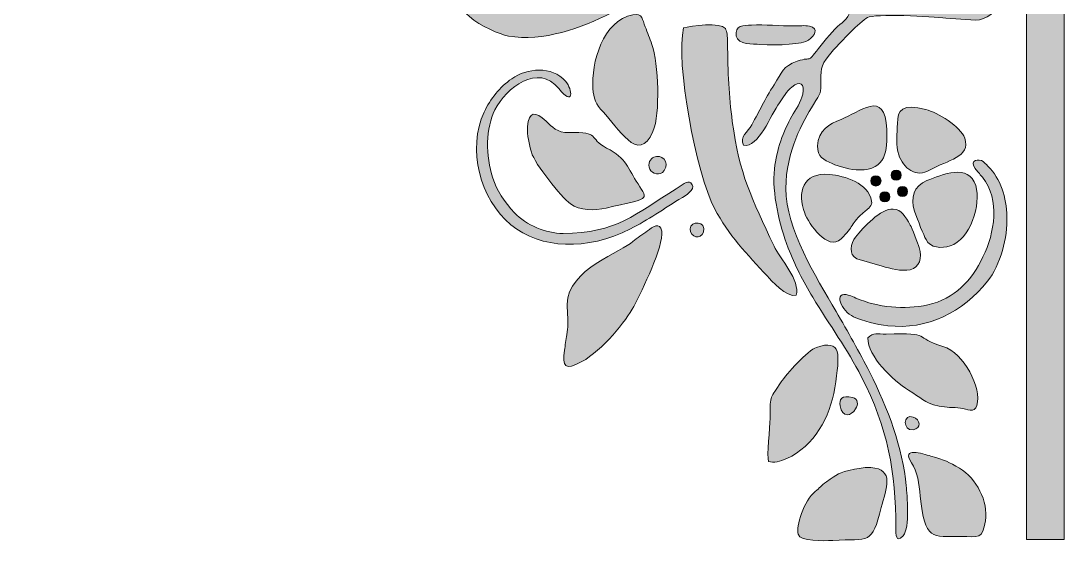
# Model space of a CAD drawing. Header units: inches. Extents: x -203 to 795, y -81 to 920.
# Drawn here: x 299 to 795.4, y -81.4 to 167.9 of the extents above; entities that cross this region are included whole.
import ezdxf

# ---------------------------------------------------------------- set-up
doc = ezdxf.new("R2010")
doc.units = ezdxf.units.IN
doc.header["$MEASUREMENT"] = 0
doc.layers.add('图层 1', color=7, linetype='Continuous')

# ---------------------------------------------------------------- blocks, each defined once
blk = doc.blocks.new('block 2')
at = {"layer": '图层 1', "true_color": 0xffffff}
h = blk.add_hatch(color=7, dxfattribs=at)
h.dxf.hatch_style = 2
edge = h.paths.add_edge_path()
edge.add_spline(control_points=[(786.4, 920.25), (786.4, 920.25), (-197.3, 920.25), (-197.3, 920.25), (-197.3, 920.25), (-197.3, 902.28), (-197.3, 902.28), (-197.3, 902.28), (-8.06, 902.28), (-8.06, 902.28), (-6.8, 901.25), (-5.44, 900.08), (-4.16, 898.94), (3.57, 892.07), (8.43, 882.86), (13.67, 874.02), (17.78, 867.1), (21.41, 860.17), (24.28, 852.67), (26.4, 847.15), (28.11, 841.32), (29.29, 834.96), (29.7, 832.77), (30.79, 827.58), (32.13, 823.69), (34.41, 817.07), (37.41, 819.41), (39.44, 823.07), (48.88, 840.07), (35.32, 874.03), (27.98, 891.66), (27.98, 891.66), (27.61, 892.57), (27.61, 892.57), (27, 894.11), (25.16, 898.85), (24.02, 902.28), (24.02, 902.28), (83.79, 902.28), (83.79, 902.28), (82.64, 898.85), (80.81, 894.11), (80.19, 892.57), (80.19, 892.57), (79.83, 891.66), (79.83, 891.66), (72.48, 874.03), (58.93, 840.07), (68.36, 823.07), (70.4, 819.41), (73.39, 817.07), (75.67, 823.69), (77.01, 827.58), (78.1, 832.77), (78.5, 834.96), (79.69, 841.31), (81.4, 847.15), (83.52, 852.67), (86.4, 860.17), (90.03, 867.1), (94.13, 874.02), (99.37, 882.86), (104.23, 892.07), (111.96, 898.94), (113.24, 900.08), (114.6, 901.25), (115.86, 902.28), (115.86, 902.28), (647.17, 902.28), (647.17, 902.28), (648.53, 902.02), (649.74, 901.5), (650.54, 900.5), (653.68, 896.55), (656.1, 889.69), (657.85, 884.98), (658.12, 884.26), (658.37, 883.53), (658.61, 882.8), (669.41, 849.24), (651.18, 835.38), (659.81, 832.57), (663.41, 831.39), (670.94, 830.42), (673.45, 833.65), (676.67, 837.79), (678.79, 841.93), (680.72, 846.29), (686.83, 860.08), (687.55, 876.25), (683.25, 891.11), (681.27, 897.98), (682.01, 901.03), (684.62, 902.28), (684.62, 902.28), (777.41, 902.28), (777.41, 902.28), (777.41, 902.28), (777.41, 805.55), (777.41, 805.55), (775.62, 805.2), (773.06, 805.49), (769.42, 806.53), (754.56, 810.83), (738.39, 810.11), (724.61, 804), (720.25, 802.06), (716.1, 799.94), (711.96, 796.73), (708.73, 794.23), (709.69, 786.69), (710.88, 783.08), (713.69, 774.46), (727.55, 792.68), (761.11, 781.88), (761.84, 781.65), (762.58, 781.4), (763.28, 781.13), (767.49, 779.57), (773.39, 777.48), (777.42, 774.82), (777.42, 774.82), (777.42, -78.76), (777.42, -78.76), (777.42, -78.76), (795.39, -78.76), (795.39, -78.76), (795.39, -78.76), (795.39, 911.27), (795.39, 911.27), (795.39, 911.27), (795.39, 920.25), (795.39, 920.25), (795.39, 920.25), (786.4, 920.25), (786.4, 920.25)], knot_values=[0, 0, 0, 0, 1, 1, 1, 2, 2, 2, 3, 3, 3, 4, 4, 4, 5, 5, 5, 6, 6, 6, 7, 7, 7, 8, 8, 8, 9, 9, 9, 10, 10, 10, 11, 11, 11, 12, 12, 12, 13, 13, 13, 14, 14, 14, 15, 15, 15, 16, 16, 16, 17, 17, 17, 18, 18, 18, 19, 19, 19, 20, 20, 20, 21, 21, 21, 22, 22, 22, 23, 23, 23, 24, 24, 24, 25, 25, 25, 26, 26, 26, 27, 27, 27, 28, 28, 28, 29, 29, 29, 30, 30, 30, 31, 31, 31, 32, 32, 32, 33, 33, 33, 34, 34, 34, 35, 35, 35, 36, 36, 36, 37, 37, 37, 38, 38, 38, 39, 39, 39, 40, 40, 40, 41, 41, 41, 42, 42, 42, 43, 43, 43, 44, 44, 44, 45, 45, 45, 45], degree=3, periodic=1)
h = blk.add_hatch(color=7, dxfattribs=at)
h.dxf.hatch_style = 2
edge = h.paths.add_edge_path()
edge.add_spline(control_points=[(702.9, 0.76), (698.01, 10.41), (692.49, 20.13), (686.89, 29.75), (677.21, 46.39), (663.02, 68.88), (663.02, 88.22), (663.02, 105.95), (671.2, 120.11), (676.12, 128.25), (679.6, 134.03), (679.8, 133.21), (679.69, 139.61), (679.55, 145.88), (679.66, 147.08), (685.74, 154.12), (689.13, 158.04), (698.13, 167.34), (701.82, 169.55), (704.82, 171.37), (732.71, 170.21), (739.15, 169.19), (739.15, 169.19), (753.31, 168.25), (753.31, 168.25), (758.06, 168.25), (763.65, 172.66), (766.13, 177.29), (767.62, 180.07), (766.5, 180.17), (763.41, 180.09), (748.95, 179.71), (736.02, 178.7), (722.02, 178.62), (718.93, 178.61), (704.32, 178.05), (702.9, 179.14), (698.18, 182.76), (688.69, 192.95), (685.07, 198.03), (678.93, 206.65), (679.46, 203.63), (679.85, 209.48), (680.19, 214.81), (680.49, 215.78), (677.46, 220.43), (669.05, 233.37), (663.29, 239.18), (663.29, 256.85), (663.29, 271.7), (668.55, 286.17), (675.17, 299.47), (677.96, 305.06), (681.19, 310.41), (684.48, 315.68), (704.43, 347.67), (714.95, 364.85), (721.3, 402.65), (722.7, 411.01), (722.36, 427.08), (721.64, 436.16), (721.21, 441.63), (715.97, 444.23), (715.12, 436.99), (714.64, 432.83), (716.1, 428.02), (716.58, 424.17), (717.52, 415.91), (717.37, 409.51), (716.6, 404.07), (713.54, 382.45), (701.48, 348.94), (687.58, 329.41), (685.02, 325.82), (682.54, 322.39), (680.1, 318.88), (671.64, 306.75), (666.12, 295.13), (661.85, 280.84), (657.44, 266.07), (656.22, 245.06), (664.15, 231.31), (682.33, 201.72), (664.62, 210.83), (656.45, 227.44), (654.99, 230.57), (648.1, 246.54), (643.06, 242.14), (641.82, 240.04), (641.98, 238.79), (643.63, 236.78), (652.52, 225.86), (652.18, 215.88), (664.58, 205.75), (672.04, 199.65), (670.23, 208.28), (677.23, 197.67), (682.83, 189.2), (685.5, 188.23), (691.37, 181.66), (692.95, 179.89), (694.03, 177.95), (694.03, 175.58), (694.03, 171.12), (691.57, 168.5), (688.67, 166.17), (685.87, 163.92), (681.64, 158.75), (678.59, 154.87), (672.42, 147), (676.27, 151.49), (668.45, 148.77), (661.08, 146.2), (661.45, 143.67), (657.47, 137.6), (652.58, 130.13), (650.78, 125.57), (646.74, 118.49), (644.93, 115.3), (640.92, 112.69), (642.89, 108.78), (649.91, 107.45), (655.88, 123.12), (659.94, 129.04), (661.49, 131.28), (663.51, 134.61), (665.86, 136.5), (669.79, 139.66), (671.98, 137.95), (671, 133.16), (670.21, 129.31), (667.64, 125.72), (665.85, 122.58), (661.91, 115.67), (658.51, 106.47), (657.56, 97.65), (656.33, 86.08), (659.92, 70.91), (664.12, 59.91), (667.16, 52), (671.18, 44.04), (675.81, 36.49), (683.95, 23.21), (692.38, 11.51), (698.9, -1.21), (711.53, -25.85), (715.34, -46.57), (715.34, -73.21), (715.34, -76.16), (715.21, -80.88), (718.8, -76.9), (722.13, -73.21), (720.63, -57.25), (720.26, -53.19), (718.59, -35.07), (711.58, -16.36), (702.9, 0.76)], knot_values=[0, 0, 0, 0, 1, 1, 1, 2, 2, 2, 3, 3, 3, 4, 4, 4, 5, 5, 5, 6, 6, 6, 7, 7, 7, 8, 8, 8, 9, 9, 9, 10, 10, 10, 11, 11, 11, 12, 12, 12, 13, 13, 13, 14, 14, 14, 15, 15, 15, 16, 16, 16, 17, 17, 17, 18, 18, 18, 19, 19, 19, 20, 20, 20, 21, 21, 21, 22, 22, 22, 23, 23, 23, 24, 24, 24, 25, 25, 25, 26, 26, 26, 27, 27, 27, 28, 28, 28, 29, 29, 29, 30, 30, 30, 31, 31, 31, 32, 32, 32, 33, 33, 33, 34, 34, 34, 35, 35, 35, 36, 36, 36, 37, 37, 37, 38, 38, 38, 39, 39, 39, 40, 40, 40, 41, 41, 41, 42, 42, 42, 43, 43, 43, 44, 44, 44, 45, 45, 45, 46, 46, 46, 47, 47, 47, 48, 48, 48, 49, 49, 49, 50, 50, 50, 51, 51, 51, 52, 52, 52, 52], degree=3, periodic=1)
h = blk.add_hatch(color=7, dxfattribs=at)
h.dxf.hatch_style = 2
edge = h.paths.add_edge_path()
edge.add_spline(control_points=[(579.72, 171.57), (585.85, 174.61), (589.41, 174.51), (577.69, 180.46), (567.98, 185.38), (561.84, 188.53), (555.33, 189.73), (551.44, 190.45), (547.42, 190.48), (542.44, 189.77), (536.24, 188.9), (529.95, 188.02), (524, 186.06), (514.33, 182.88), (504.36, 177.1), (512.43, 169.99), (517.72, 165.31), (526.7, 161.58), (531.05, 160.75), (547.3, 157.7), (566.14, 164.84), (579.72, 171.57)], knot_values=[0, 0, 0, 0, 1, 1, 1, 2, 2, 2, 3, 3, 3, 4, 4, 4, 5, 5, 5, 6, 6, 6, 7, 7, 7, 7], degree=3, periodic=1)
h = blk.add_hatch(color=7, dxfattribs=at)
h.dxf.hatch_style = 2
edge = h.paths.add_edge_path()
edge.add_spline(control_points=[(599.78, 115.32), (603.38, 123.69), (602.31, 147.71), (599.27, 156.71), (598.29, 159.61), (597.2, 162.38), (596.08, 165.13), (594.68, 168.54), (594.99, 171.63), (590.27, 170.81), (575.89, 168.28), (570.33, 147.82), (571.23, 135.71), (571.57, 131.23), (572.6, 128.06), (576.04, 124.63), (583.01, 117.72), (592.79, 99.09), (599.78, 115.32)], knot_values=[0, 0, 0, 0, 1, 1, 1, 2, 2, 2, 3, 3, 3, 4, 4, 4, 5, 5, 5, 6, 6, 6, 6], degree=3, periodic=1)
h = blk.add_hatch(color=7, dxfattribs=at)
h.dxf.hatch_style = 2
edge = h.paths.add_edge_path()
edge.add_spline(control_points=[(667.92, 37.46), (670.06, 44.19), (660.13, 55.2), (657.39, 60.79), (646.72, 83.58), (640.86, 94.92), (637.52, 120.16), (635.92, 132.23), (635.41, 143.19), (635.24, 157.76), (635.21, 160.61), (634.98, 163.04), (634.22, 164.26), (632.17, 167.54), (617.86, 165.5), (614.33, 164.63), (610.44, 148.43), (620.19, 95.36), (629.18, 78.48), (635.5, 66.6), (644.72, 56.54), (654.19, 46.56), (655.57, 44.75), (663.61, 36.13), (667.92, 37.46)], knot_values=[0, 0, 0, 0, 1, 1, 1, 2, 2, 2, 3, 3, 3, 4, 4, 4, 5, 5, 5, 6, 6, 6, 7, 7, 7, 8, 8, 8, 8], degree=3, periodic=1)
h = blk.add_hatch(color=7, dxfattribs=at)
h.dxf.hatch_style = 2
edge = h.paths.add_edge_path()
edge.add_spline(control_points=[(650.68, 156.74), (659.57, 156.2), (671.16, 156.76), (673.84, 158.84), (676.44, 160.84), (679.16, 164.36), (674.25, 165.39), (671.83, 165.91), (669.62, 165.55), (666.49, 165.55), (660.69, 165.56), (652.74, 166.23), (646.62, 165.95), (643.07, 165.79), (638.42, 165.86), (639.43, 160.67), (640.21, 156.57), (647.47, 156.93), (650.68, 156.74)], knot_values=[0, 0, 0, 0, 1, 1, 1, 2, 2, 2, 3, 3, 3, 4, 4, 4, 5, 5, 5, 6, 6, 6, 6], degree=3, periodic=1)
h = blk.add_hatch(color=7, dxfattribs=at)
h.dxf.hatch_style = 2
edge = h.paths.add_edge_path()
edge.add_spline(control_points=[(617.8, 90.92), (616.37, 92.39), (613.11, 89.48), (610.79, 88.05), (591.54, 76.18), (582.34, 66.86), (556.99, 66.86), (548.86, 66.86), (539.53, 70.83), (533.83, 76.69), (529.17, 81.48), (525.24, 88), (523.58, 93.08), (520.05, 103.95), (520.24, 117.06), (524.58, 125.61), (529.95, 136.17), (545.27, 147.95), (554.95, 135.73), (561.97, 126.91), (561.84, 135.08), (558.14, 139.32), (551.8, 146.66), (539.8, 145.5), (532.57, 140.44), (526.89, 136.47), (522.37, 130.9), (519.46, 124.61), (511.32, 107.07), (517.38, 83.15), (532.21, 71.02), (546.58, 59.31), (568.2, 58.52), (589.03, 69.02), (597.26, 73.17), (604.96, 78.64), (613.8, 83.99), (617.21, 86.05), (620.26, 88.53), (617.8, 90.92)], knot_values=[0, 0, 0, 0, 1, 1, 1, 2, 2, 2, 3, 3, 3, 4, 4, 4, 5, 5, 5, 6, 6, 6, 7, 7, 7, 8, 8, 8, 9, 9, 9, 10, 10, 10, 11, 11, 11, 12, 12, 12, 13, 13, 13, 13], degree=3, periodic=1)
h = blk.add_hatch(color=7, dxfattribs=at)
h.dxf.hatch_style = 2
edge = h.paths.add_edge_path()
edge.add_spline(control_points=[(689.35, 121.12), (683.71, 119.01), (678.32, 115.86), (678.07, 108.59), (677.89, 103.14), (680.96, 101.92), (685.04, 100.07), (688.33, 98.57), (693.92, 97.07), (698.01, 97.07), (710.65, 97.07), (711.34, 106), (711.02, 116.31), (710.41, 136.07), (697.57, 124.2), (689.35, 121.12)], knot_values=[0, 0, 0, 0, 1, 1, 1, 2, 2, 2, 3, 3, 3, 4, 4, 4, 5, 5, 5, 5], degree=3, periodic=1)
h = blk.add_hatch(color=7, dxfattribs=at)
h.dxf.hatch_style = 2
edge = h.paths.add_edge_path()
edge.add_spline(control_points=[(577.71, 107.49), (568.78, 112.03), (575.13, 115.41), (559.75, 114.8), (554.35, 114.57), (551.56, 117.67), (548.92, 120.22), (543.96, 125.02), (540.64, 125.02), (540.14, 117.68), (539.87, 113.58), (540.82, 109.32), (541.94, 105.45), (543.6, 99.73), (556, 84.35), (560.55, 80.94), (564.93, 77.65), (571.84, 77.6), (577.57, 78.93), (597.98, 83.67), (597.97, 82.37), (592.67, 90.38), (587.9, 97.6), (587.21, 102.68), (577.71, 107.49)], knot_values=[0, 0, 0, 0, 1, 1, 1, 2, 2, 2, 3, 3, 3, 4, 4, 4, 5, 5, 5, 6, 6, 6, 7, 7, 7, 8, 8, 8, 8], degree=3, periodic=1)
h = blk.add_hatch(color=7, dxfattribs=at)
h.dxf.hatch_style = 2
edge = h.paths.add_edge_path()
edge.add_spline(control_points=[(731.68, 97.04), (739.81, 101.86), (751.14, 102.98), (748.08, 112.13), (746.19, 117.77), (735.09, 124.45), (729.58, 125.81), (718.1, 128.65), (716.33, 125.73), (716.05, 119.1), (715.87, 115.02), (715.4, 108.02), (716.67, 104.25), (718.82, 97.9), (724.96, 93.07), (731.68, 97.04)], knot_values=[0, 0, 0, 0, 1, 1, 1, 2, 2, 2, 3, 3, 3, 4, 4, 4, 5, 5, 5, 5], degree=3, periodic=1)
h = blk.add_hatch(color=7, dxfattribs=at)
h.dxf.hatch_style = 2
edge = h.paths.add_edge_path()
edge.add_spline(control_points=[(605.09, 96.76), (607.96, 101.1), (603.73, 104.87), (600.17, 103.12), (598.66, 102.37), (596.97, 100.11), (598.24, 97.46), (599.38, 95.12), (603.25, 93.97), (605.09, 96.76)], knot_values=[0, 0, 0, 0, 1, 1, 1, 2, 2, 2, 3, 3, 3, 3], degree=3, periodic=1)
h = blk.add_hatch(color=7, dxfattribs=at)
h.dxf.hatch_style = 2
edge = h.paths.add_edge_path()
edge.add_spline(control_points=[(759.12, 98.92), (758.2, 99.83), (757.54, 100.56), (756.87, 101.04), (754.88, 102.44), (750.19, 102.02), (753.09, 97.67), (753.93, 96.4), (755.17, 95.29), (756.48, 93.61), (765.08, 82.59), (762.32, 67.37), (756.79, 55.69), (751.62, 44.74), (743.22, 35.56), (730.55, 32.9), (719.17, 30.53), (707.02, 31.51), (696.35, 36.14), (695.27, 36.61), (694.17, 37.07), (693.07, 37.41), (684.84, 39.99), (689.7, 29.58), (695.18, 27.25), (700.19, 25.12), (705.83, 23.63), (711.52, 22.97), (730.25, 20.8), (747.31, 29.42), (758.93, 44.1), (765.07, 51.83), (768.55, 65.16), (768.18, 74.85), (767.84, 83.9), (765.38, 92.82), (759.12, 98.92)], knot_values=[0, 0, 0, 0, 1, 1, 1, 2, 2, 2, 3, 3, 3, 4, 4, 4, 5, 5, 5, 6, 6, 6, 7, 7, 7, 8, 8, 8, 9, 9, 9, 10, 10, 10, 11, 11, 11, 12, 12, 12, 12], degree=3, periodic=1)
h = blk.add_hatch(color=7, dxfattribs=at)
h.dxf.hatch_style = 2
edge = h.paths.add_edge_path()
edge.add_spline(control_points=[(741.22, 60.95), (750.58, 63.91), (756.11, 80.66), (753.35, 89.61), (750.02, 100.46), (737.35, 94.8), (730.12, 91.96), (723.69, 89.43), (722.17, 83.71), (724.22, 77.51), (725.81, 72.74), (728.56, 66.07), (729.68, 63.97), (731.83, 59.93), (736.99, 59.61), (741.22, 60.95)], knot_values=[0, 0, 0, 0, 1, 1, 1, 2, 2, 2, 3, 3, 3, 4, 4, 4, 5, 5, 5, 5], degree=3, periodic=1)
h = blk.add_hatch(color=7, dxfattribs=at)
h.dxf.hatch_style = 2
edge = h.paths.add_edge_path()
edge.add_spline(control_points=[(671.98, 76.48), (673.9, 71.47), (682.88, 58.26), (689.25, 64.26), (695.68, 70.32), (693.06, 70.93), (700.82, 77.58), (702.1, 78.66), (704.29, 79.99), (703.82, 82.27), (702.06, 90.89), (691.37, 94.21), (683.66, 94.9), (671.08, 96), (668.22, 86.33), (671.98, 76.48)], knot_values=[0, 0, 0, 0, 1, 1, 1, 2, 2, 2, 3, 3, 3, 4, 4, 4, 5, 5, 5, 5], degree=3, periodic=1)
h = blk.add_hatch(color=7, dxfattribs=at)
h.dxf.hatch_style = 2
edge = h.paths.add_edge_path()
edge.add_spline(control_points=[(713.05, 94.56), (713.05, 93.23), (714.13, 92.15), (715.47, 92.15), (716.81, 92.15), (717.89, 93.23), (717.89, 94.56), (717.89, 95.9), (716.81, 96.99), (715.47, 96.99), (714.13, 96.99), (713.05, 95.9), (713.05, 94.56)], knot_values=[0, 0, 0, 0, 1, 1, 1, 2, 2, 2, 3, 3, 3, 4, 4, 4, 4], degree=3, periodic=1)
h = blk.add_hatch(color=7, dxfattribs=at)
h.dxf.hatch_style = 2
edge = h.paths.add_edge_path()
edge.add_spline(control_points=[(705.85, 94.26), (704.51, 94.26), (703.42, 93.16), (703.42, 91.83), (703.42, 90.49), (704.51, 89.4), (705.85, 89.4), (707.18, 89.4), (708.28, 90.49), (708.28, 91.83), (708.28, 93.16), (707.18, 94.26), (705.85, 94.26)], knot_values=[0, 0, 0, 0, 1, 1, 1, 2, 2, 2, 3, 3, 3, 4, 4, 4, 4], degree=3, periodic=1)
h = blk.add_hatch(color=7, dxfattribs=at)
h.dxf.hatch_style = 2
edge = h.paths.add_edge_path()
edge.add_spline(control_points=[(710.07, 81.82), (711.4, 81.82), (712.49, 82.9), (712.49, 84.24), (712.49, 85.58), (711.4, 86.67), (710.07, 86.67), (708.73, 86.67), (707.64, 85.58), (707.64, 84.24), (707.64, 82.9), (708.73, 81.82), (710.07, 81.82)], knot_values=[0, 0, 0, 0, 1, 1, 1, 2, 2, 2, 3, 3, 3, 4, 4, 4, 4], degree=3, periodic=1)
h = blk.add_hatch(color=7, dxfattribs=at)
h.dxf.hatch_style = 2
edge = h.paths.add_edge_path()
edge.add_spline(control_points=[(716.07, 86.85), (716.07, 85.51), (717.15, 84.42), (718.49, 84.42), (719.83, 84.42), (720.91, 85.51), (720.91, 86.85), (720.91, 88.18), (719.83, 89.26), (718.49, 89.26), (717.15, 89.26), (716.07, 88.18), (716.07, 86.85)], knot_values=[0, 0, 0, 0, 1, 1, 1, 2, 2, 2, 3, 3, 3, 4, 4, 4, 4], degree=3, periodic=1)
h = blk.add_hatch(color=7, dxfattribs=at)
h.dxf.hatch_style = 2
edge = h.paths.add_edge_path()
edge.add_spline(control_points=[(696.69, 54.78), (696.69, 54.78), (708.79, 51.36), (708.79, 51.36), (712.59, 50.11), (717.92, 48.69), (722.17, 49.61), (726.45, 50.53), (728.14, 55.21), (726.48, 60.12), (725.82, 62.01), (722.96, 69.59), (722.2, 70.87), (719.8, 74.91), (718.14, 78.18), (714.07, 78.44), (708.33, 78.81), (699.75, 69.79), (696.13, 65.13), (693.82, 62.16), (692.76, 56.84), (696.69, 54.78)], knot_values=[0, 0, 0, 0, 1, 1, 1, 2, 2, 2, 3, 3, 3, 4, 4, 4, 5, 5, 5, 6, 6, 6, 7, 7, 7, 7], degree=3, periodic=1)
h = blk.add_hatch(color=7, dxfattribs=at)
h.dxf.hatch_style = 2
edge = h.paths.add_edge_path()
edge.add_spline(control_points=[(597.19, 68.14), (594.96, 66.41), (592.12, 64.87), (590.2, 62.96), (585.54, 58.37), (558.93, 49.89), (558.93, 33.15), (558.93, 33.15), (559.16, 28.24), (559.16, 28.24), (559.35, 24.33), (559.42, 22.55), (558.8, 18.65), (558.44, 16.41), (557.99, 13.76), (557.69, 11.28), (556.77, 3.51), (557.68, 1.43), (565.91, 5.88), (575.73, 11.19), (587.14, 25.51), (590.61, 32.14), (594.79, 40.13), (604.86, 60.59), (603.95, 67.99), (603.37, 72.68), (599.26, 69.75), (597.19, 68.14)], knot_values=[0, 0, 0, 0, 1, 1, 1, 2, 2, 2, 3, 3, 3, 4, 4, 4, 5, 5, 5, 6, 6, 6, 7, 7, 7, 8, 8, 8, 9, 9, 9, 9], degree=3, periodic=1)
h = blk.add_hatch(color=7, dxfattribs=at)
h.dxf.hatch_style = 2
edge = h.paths.add_edge_path()
edge.add_spline(control_points=[(617.46, 69.01), (617.44, 64.74), (622.65, 63.93), (623.76, 67.42), (625.51, 72.96), (617.47, 72.93), (617.46, 69.01)], knot_values=[0, 0, 0, 0, 1, 1, 1, 2, 2, 2, 2], degree=3, periodic=1)
h = blk.add_hatch(color=7, dxfattribs=at)
h.dxf.hatch_style = 2
edge = h.paths.add_edge_path()
edge.add_spline(control_points=[(746.07, -16.19), (749.07, -16.56), (752.86, -18.75), (753.92, -14.95), (756.26, -6.54), (747.77, 10.12), (737.75, 13.1), (723.06, 17.45), (733.39, 19.75), (710.72, 19.02), (706.4, 18.87), (704.87, 19.88), (701.95, 17.15), (701.92, 8.35), (714.04, -2.97), (721.33, -7.74), (727.76, -11.26), (728.02, -13.54), (735.93, -15.27), (739.23, -15.98), (742.59, -15.77), (746.07, -16.19)], knot_values=[0, 0, 0, 0, 1, 1, 1, 2, 2, 2, 3, 3, 3, 4, 4, 4, 5, 5, 5, 6, 6, 6, 7, 7, 7, 7], degree=3, periodic=1)
h = blk.add_hatch(color=7, dxfattribs=at)
h.dxf.hatch_style = 2
edge = h.paths.add_edge_path()
edge.add_spline(control_points=[(686.24, -6.62), (688.82, 9.83), (689.56, 16.63), (677.5, 12.68), (673.73, 11.43), (663.05, -0.15), (660.78, -3.78), (655.57, -12.08), (655.46, -8.8), (655.48, -21.1), (655.49, -25.34), (653.75, -39.2), (654.81, -41.55), (657.12, -42.47), (660.37, -41.57), (663.4, -40.2), (676.42, -34.28), (684.07, -20.42), (686.24, -6.62)], knot_values=[0, 0, 0, 0, 1, 1, 1, 2, 2, 2, 3, 3, 3, 4, 4, 4, 5, 5, 5, 6, 6, 6, 6], degree=3, periodic=1)
h = blk.add_hatch(color=7, dxfattribs=at)
h.dxf.hatch_style = 2
edge = h.paths.add_edge_path()
edge.add_spline(control_points=[(696.17, -16.62), (697.45, -14.46), (697.5, -11.83), (694.71, -11.13), (689.36, -9.8), (688.31, -12.13), (688.85, -15.14), (689.86, -20.85), (694.11, -20.1), (696.17, -16.62)], knot_values=[0, 0, 0, 0, 1, 1, 1, 2, 2, 2, 3, 3, 3, 3], degree=3, periodic=1)
h = blk.add_hatch(color=7, dxfattribs=at)
h.dxf.hatch_style = 2
edge = h.paths.add_edge_path()
edge.add_spline(control_points=[(723.54, -26.46), (727.77, -25.92), (726.85, -21.63), (723.62, -20.45), (718.8, -18.7), (718.37, -27.12), (723.54, -26.46)], knot_values=[0, 0, 0, 0, 1, 1, 1, 2, 2, 2, 2], degree=3, periodic=1)
h = blk.add_hatch(color=7, dxfattribs=at)
h.dxf.hatch_style = 2
edge = h.paths.add_edge_path()
edge.add_spline(control_points=[(745.64, -44.82), (740.6, -41.79), (738.73, -40.94), (732.04, -39.05), (728.07, -37.93), (717.57, -34.3), (722.81, -42.17), (725.66, -46.45), (726.33, -52.19), (726.93, -58.06), (729.14, -79.33), (732.7, -77.27), (746.11, -77.27), (754.89, -77.27), (756.51, -78.69), (757.94, -69.88), (759.46, -60.52), (753.6, -49.6), (745.64, -44.82)], knot_values=[0, 0, 0, 0, 1, 1, 1, 2, 2, 2, 3, 3, 3, 4, 4, 4, 5, 5, 5, 6, 6, 6, 6], degree=3, periodic=1)
h = blk.add_hatch(color=7, dxfattribs=at)
h.dxf.hatch_style = 2
edge = h.paths.add_edge_path()
edge.add_spline(control_points=[(703.35, -44.46), (701.17, -44.33), (698.74, -44.65), (695.65, -45.31), (687.76, -47), (687.56, -47.53), (682.29, -51.28), (679.66, -53.14), (679.15, -54.18), (676.97, -55.89), (671.68, -60.05), (667.73, -72.66), (668.86, -76.2), (669.99, -79.75), (680.85, -79.33), (685.29, -79.11), (702.98, -78.19), (703.88, -81.37), (708.39, -63.55), (710.68, -54.5), (714.99, -45.18), (703.35, -44.46)], knot_values=[0, 0, 0, 0, 1, 1, 1, 2, 2, 2, 3, 3, 3, 4, 4, 4, 5, 5, 5, 6, 6, 6, 7, 7, 7, 7], degree=3, periodic=1)
at = {"layer": '图层 1', "lineweight": 0}
for points, knots in [([(786.4, 920.25), (786.4, 920.25), (-197.3, 920.25), (-197.3, 920.25), (-197.3, 920.25), (-197.3, 902.28), (-197.3, 902.28), (-197.3, 902.28), (-8.06, 902.28), (-8.06, 902.28), (-6.8, 901.25), (-5.44, 900.08), (-4.16, 898.94), (3.57, 892.07), (8.43, 882.86), (13.67, 874.02), (17.78, 867.1), (21.41, 860.17), (24.28, 852.67), (26.4, 847.15), (28.11, 841.32), (29.29, 834.96), (29.7, 832.77), (30.79, 827.58), (32.13, 823.69), (34.41, 817.07), (37.41, 819.41), (39.44, 823.07), (48.88, 840.07), (35.32, 874.03), (27.98, 891.66), (27.98, 891.66), (27.61, 892.57), (27.61, 892.57), (27, 894.11), (25.16, 898.85), (24.02, 902.28), (24.02, 902.28), (83.79, 902.28), (83.79, 902.28), (82.64, 898.85), (80.81, 894.11), (80.19, 892.57), (80.19, 892.57), (79.83, 891.66), (79.83, 891.66), (72.48, 874.03), (58.93, 840.07), (68.36, 823.07), (70.4, 819.41), (73.39, 817.07), (75.67, 823.69), (77.01, 827.58), (78.1, 832.77), (78.5, 834.96), (79.69, 841.31), (81.4, 847.15), (83.52, 852.67), (86.4, 860.17), (90.03, 867.1), (94.13, 874.02), (99.37, 882.86), (104.23, 892.07), (111.96, 898.94), (113.24, 900.08), (114.6, 901.25), (115.86, 902.28), (115.86, 902.28), (647.17, 902.28), (647.17, 902.28), (648.53, 902.02), (649.74, 901.5), (650.54, 900.5), (653.68, 896.55), (656.1, 889.69), (657.85, 884.98), (658.12, 884.26), (658.37, 883.53), (658.61, 882.8), (669.41, 849.24), (651.18, 835.38), (659.81, 832.57), (663.41, 831.39), (670.94, 830.42), (673.45, 833.65), (676.67, 837.79), (678.79, 841.93), (680.72, 846.29), (686.83, 860.08), (687.55, 876.25), (683.25, 891.11), (681.27, 897.98), (682.01, 901.03), (684.62, 902.28), (684.62, 902.28), (777.41, 902.28), (777.41, 902.28), (777.41, 902.28), (777.41, 805.55), (777.41, 805.55), (775.62, 805.2), (773.06, 805.49), (769.42, 806.53), (754.56, 810.83), (738.39, 810.11), (724.61, 804), (720.25, 802.06), (716.1, 799.94), (711.96, 796.73), (708.73, 794.23), (709.69, 786.69), (710.88, 783.08), (713.69, 774.46), (727.55, 792.68), (761.11, 781.88), (761.84, 781.65), (762.58, 781.4), (763.28, 781.13), (767.49, 779.57), (773.39, 777.48), (777.42, 774.82), (777.42, 774.82), (777.42, -78.76), (777.42, -78.76), (777.42, -78.76), (795.39, -78.76), (795.39, -78.76), (795.39, -78.76), (795.39, 911.27), (795.39, 911.27), (795.39, 911.27), (795.39, 920.25), (795.39, 920.25), (795.39, 920.25), (786.4, 920.25), (786.4, 920.25)], [0, 0, 0, 0, 1, 1, 1, 2, 2, 2, 3, 3, 3, 4, 4, 4, 5, 5, 5, 6, 6, 6, 7, 7, 7, 8, 8, 8, 9, 9, 9, 10, 10, 10, 11, 11, 11, 12, 12, 12, 13, 13, 13, 14, 14, 14, 15, 15, 15, 16, 16, 16, 17, 17, 17, 18, 18, 18, 19, 19, 19, 20, 20, 20, 21, 21, 21, 22, 22, 22, 23, 23, 23, 24, 24, 24, 25, 25, 25, 26, 26, 26, 27, 27, 27, 28, 28, 28, 29, 29, 29, 30, 30, 30, 31, 31, 31, 32, 32, 32, 33, 33, 33, 34, 34, 34, 35, 35, 35, 36, 36, 36, 37, 37, 37, 38, 38, 38, 39, 39, 39, 40, 40, 40, 41, 41, 41, 42, 42, 42, 43, 43, 43, 44, 44, 44, 45, 45, 45, 45]), ([(702.9, 0.76), (698.01, 10.41), (692.49, 20.13), (686.89, 29.75), (677.21, 46.39), (663.02, 68.88), (663.02, 88.22), (663.02, 105.95), (671.2, 120.11), (676.12, 128.25), (679.6, 134.03), (679.8, 133.21), (679.69, 139.61), (679.55, 145.88), (679.66, 147.08), (685.74, 154.12), (689.13, 158.04), (698.13, 167.34), (701.82, 169.55), (704.82, 171.37), (732.71, 170.21), (739.15, 169.19), (739.15, 169.19), (753.31, 168.25), (753.31, 168.25), (758.06, 168.25), (763.65, 172.66), (766.13, 177.29), (767.62, 180.07), (766.5, 180.17), (763.41, 180.09), (748.95, 179.71), (736.02, 178.7), (722.02, 178.62), (718.93, 178.61), (704.32, 178.05), (702.9, 179.14), (698.18, 182.76), (688.69, 192.95), (685.07, 198.03), (678.93, 206.65), (679.46, 203.63), (679.85, 209.48), (680.19, 214.81), (680.49, 215.78), (677.46, 220.43), (669.05, 233.37), (663.29, 239.18), (663.29, 256.85), (663.29, 271.7), (668.55, 286.17), (675.17, 299.47), (677.96, 305.06), (681.19, 310.41), (684.48, 315.68), (704.43, 347.67), (714.95, 364.85), (721.3, 402.65), (722.7, 411.01), (722.36, 427.08), (721.64, 436.16), (721.21, 441.63), (715.97, 444.23), (715.12, 436.99), (714.64, 432.83), (716.1, 428.02), (716.58, 424.17), (717.52, 415.91), (717.37, 409.51), (716.6, 404.07), (713.54, 382.45), (701.48, 348.94), (687.58, 329.41), (685.02, 325.82), (682.54, 322.39), (680.1, 318.88), (671.64, 306.75), (666.12, 295.13), (661.85, 280.84), (657.44, 266.07), (656.22, 245.06), (664.15, 231.31), (682.33, 201.72), (664.62, 210.83), (656.45, 227.44), (654.99, 230.57), (648.1, 246.54), (643.06, 242.14), (641.82, 240.04), (641.98, 238.79), (643.63, 236.78), (652.52, 225.86), (652.18, 215.88), (664.58, 205.75), (672.04, 199.65), (670.23, 208.28), (677.23, 197.67), (682.83, 189.2), (685.5, 188.23), (691.37, 181.66), (692.95, 179.89), (694.03, 177.95), (694.03, 175.58), (694.03, 171.12), (691.57, 168.5), (688.67, 166.17), (685.87, 163.92), (681.64, 158.75), (678.59, 154.87), (672.42, 147), (676.27, 151.49), (668.45, 148.77), (661.08, 146.2), (661.45, 143.67), (657.47, 137.6), (652.58, 130.13), (650.78, 125.57), (646.74, 118.49), (644.93, 115.3), (640.92, 112.69), (642.89, 108.78), (649.91, 107.45), (655.88, 123.12), (659.94, 129.04), (661.49, 131.28), (663.51, 134.61), (665.86, 136.5), (669.79, 139.66), (671.98, 137.95), (671, 133.16), (670.21, 129.31), (667.64, 125.72), (665.85, 122.58), (661.91, 115.67), (658.51, 106.47), (657.56, 97.65), (656.33, 86.08), (659.92, 70.91), (664.12, 59.91), (667.16, 52), (671.18, 44.04), (675.81, 36.49), (683.95, 23.21), (692.38, 11.51), (698.9, -1.21), (711.53, -25.85), (715.34, -46.57), (715.34, -73.21), (715.34, -76.16), (715.21, -80.88), (718.8, -76.9), (722.13, -73.21), (720.63, -57.25), (720.26, -53.19), (718.59, -35.07), (711.58, -16.36), (702.9, 0.76)], [0, 0, 0, 0, 1, 1, 1, 2, 2, 2, 3, 3, 3, 4, 4, 4, 5, 5, 5, 6, 6, 6, 7, 7, 7, 8, 8, 8, 9, 9, 9, 10, 10, 10, 11, 11, 11, 12, 12, 12, 13, 13, 13, 14, 14, 14, 15, 15, 15, 16, 16, 16, 17, 17, 17, 18, 18, 18, 19, 19, 19, 20, 20, 20, 21, 21, 21, 22, 22, 22, 23, 23, 23, 24, 24, 24, 25, 25, 25, 26, 26, 26, 27, 27, 27, 28, 28, 28, 29, 29, 29, 30, 30, 30, 31, 31, 31, 32, 32, 32, 33, 33, 33, 34, 34, 34, 35, 35, 35, 36, 36, 36, 37, 37, 37, 38, 38, 38, 39, 39, 39, 40, 40, 40, 41, 41, 41, 42, 42, 42, 43, 43, 43, 44, 44, 44, 45, 45, 45, 46, 46, 46, 47, 47, 47, 48, 48, 48, 49, 49, 49, 50, 50, 50, 51, 51, 51, 52, 52, 52, 52]), ([(579.72, 171.57), (585.85, 174.61), (589.41, 174.51), (577.69, 180.46), (567.98, 185.38), (561.84, 188.53), (555.33, 189.73), (551.44, 190.45), (547.42, 190.48), (542.44, 189.77), (536.24, 188.9), (529.95, 188.02), (524, 186.06), (514.33, 182.88), (504.36, 177.1), (512.43, 169.99), (517.72, 165.31), (526.7, 161.58), (531.05, 160.75), (547.3, 157.7), (566.14, 164.84), (579.72, 171.57)], [0, 0, 0, 0, 1, 1, 1, 2, 2, 2, 3, 3, 3, 4, 4, 4, 5, 5, 5, 6, 6, 6, 7, 7, 7, 7]), ([(599.78, 115.32), (603.38, 123.69), (602.31, 147.71), (599.27, 156.71), (598.29, 159.61), (597.2, 162.38), (596.08, 165.13), (594.68, 168.54), (594.99, 171.63), (590.27, 170.81), (575.89, 168.28), (570.33, 147.82), (571.23, 135.71), (571.57, 131.23), (572.6, 128.06), (576.04, 124.63), (583.01, 117.72), (592.79, 99.09), (599.78, 115.32)], [0, 0, 0, 0, 1, 1, 1, 2, 2, 2, 3, 3, 3, 4, 4, 4, 5, 5, 5, 6, 6, 6, 6]), ([(667.92, 37.46), (670.06, 44.19), (660.13, 55.2), (657.39, 60.79), (646.72, 83.58), (640.86, 94.92), (637.52, 120.16), (635.92, 132.23), (635.41, 143.19), (635.24, 157.76), (635.21, 160.61), (634.98, 163.04), (634.22, 164.26), (632.17, 167.54), (617.86, 165.5), (614.33, 164.63), (610.44, 148.43), (620.19, 95.36), (629.18, 78.48), (635.5, 66.6), (644.72, 56.54), (654.19, 46.56), (655.57, 44.75), (663.61, 36.13), (667.92, 37.46)], [0, 0, 0, 0, 1, 1, 1, 2, 2, 2, 3, 3, 3, 4, 4, 4, 5, 5, 5, 6, 6, 6, 7, 7, 7, 8, 8, 8, 8]), ([(650.68, 156.74), (659.57, 156.2), (671.16, 156.76), (673.84, 158.84), (676.44, 160.84), (679.16, 164.36), (674.25, 165.39), (671.83, 165.91), (669.62, 165.55), (666.49, 165.55), (660.69, 165.56), (652.74, 166.23), (646.62, 165.95), (643.07, 165.79), (638.42, 165.86), (639.43, 160.67), (640.21, 156.57), (647.47, 156.93), (650.68, 156.74)], [0, 0, 0, 0, 1, 1, 1, 2, 2, 2, 3, 3, 3, 4, 4, 4, 5, 5, 5, 6, 6, 6, 6]), ([(617.8, 90.92), (616.37, 92.39), (613.11, 89.48), (610.79, 88.05), (591.54, 76.18), (582.34, 66.86), (556.99, 66.86), (548.86, 66.86), (539.53, 70.83), (533.83, 76.69), (529.17, 81.48), (525.24, 88), (523.58, 93.08), (520.05, 103.95), (520.24, 117.06), (524.58, 125.61), (529.95, 136.17), (545.27, 147.95), (554.95, 135.73), (561.97, 126.91), (561.84, 135.08), (558.14, 139.32), (551.8, 146.66), (539.8, 145.5), (532.57, 140.44), (526.89, 136.47), (522.37, 130.9), (519.46, 124.61), (511.32, 107.07), (517.38, 83.15), (532.21, 71.02), (546.58, 59.31), (568.2, 58.52), (589.03, 69.02), (597.26, 73.17), (604.96, 78.64), (613.8, 83.99), (617.21, 86.05), (620.26, 88.53), (617.8, 90.92)], [0, 0, 0, 0, 1, 1, 1, 2, 2, 2, 3, 3, 3, 4, 4, 4, 5, 5, 5, 6, 6, 6, 7, 7, 7, 8, 8, 8, 9, 9, 9, 10, 10, 10, 11, 11, 11, 12, 12, 12, 13, 13, 13, 13]), ([(689.35, 121.12), (683.71, 119.01), (678.32, 115.86), (678.07, 108.59), (677.89, 103.14), (680.96, 101.92), (685.04, 100.07), (688.33, 98.57), (693.92, 97.07), (698.01, 97.07), (710.65, 97.07), (711.34, 106), (711.02, 116.31), (710.41, 136.07), (697.57, 124.2), (689.35, 121.12)], [0, 0, 0, 0, 1, 1, 1, 2, 2, 2, 3, 3, 3, 4, 4, 4, 5, 5, 5, 5]), ([(577.71, 107.49), (568.78, 112.03), (575.13, 115.41), (559.75, 114.8), (554.35, 114.57), (551.56, 117.67), (548.92, 120.22), (543.96, 125.02), (540.64, 125.02), (540.14, 117.68), (539.87, 113.58), (540.82, 109.32), (541.94, 105.45), (543.6, 99.73), (556, 84.35), (560.55, 80.94), (564.93, 77.65), (571.84, 77.6), (577.57, 78.93), (597.98, 83.67), (597.97, 82.37), (592.67, 90.38), (587.9, 97.6), (587.21, 102.68), (577.71, 107.49)], [0, 0, 0, 0, 1, 1, 1, 2, 2, 2, 3, 3, 3, 4, 4, 4, 5, 5, 5, 6, 6, 6, 7, 7, 7, 8, 8, 8, 8]), ([(731.68, 97.04), (739.81, 101.86), (751.14, 102.98), (748.08, 112.13), (746.19, 117.77), (735.09, 124.45), (729.58, 125.81), (718.1, 128.65), (716.33, 125.73), (716.05, 119.1), (715.87, 115.02), (715.4, 108.02), (716.67, 104.25), (718.82, 97.9), (724.96, 93.07), (731.68, 97.04)], [0, 0, 0, 0, 1, 1, 1, 2, 2, 2, 3, 3, 3, 4, 4, 4, 5, 5, 5, 5]), ([(605.09, 96.76), (607.96, 101.1), (603.73, 104.87), (600.17, 103.12), (598.66, 102.37), (596.97, 100.11), (598.24, 97.46), (599.38, 95.12), (603.25, 93.97), (605.09, 96.76)], [0, 0, 0, 0, 1, 1, 1, 2, 2, 2, 3, 3, 3, 3]), ([(759.12, 98.92), (758.2, 99.83), (757.54, 100.56), (756.87, 101.04), (754.88, 102.44), (750.19, 102.02), (753.09, 97.67), (753.93, 96.4), (755.17, 95.29), (756.48, 93.61), (765.08, 82.59), (762.32, 67.37), (756.79, 55.69), (751.62, 44.74), (743.22, 35.56), (730.55, 32.9), (719.17, 30.53), (707.02, 31.51), (696.35, 36.14), (695.27, 36.61), (694.17, 37.07), (693.07, 37.41), (684.84, 39.99), (689.7, 29.58), (695.18, 27.25), (700.19, 25.12), (705.83, 23.63), (711.52, 22.97), (730.25, 20.8), (747.31, 29.42), (758.93, 44.1), (765.07, 51.83), (768.55, 65.16), (768.18, 74.85), (767.84, 83.9), (765.38, 92.82), (759.12, 98.92)], [0, 0, 0, 0, 1, 1, 1, 2, 2, 2, 3, 3, 3, 4, 4, 4, 5, 5, 5, 6, 6, 6, 7, 7, 7, 8, 8, 8, 9, 9, 9, 10, 10, 10, 11, 11, 11, 12, 12, 12, 12]), ([(741.22, 60.95), (750.58, 63.91), (756.11, 80.66), (753.35, 89.61), (750.02, 100.46), (737.35, 94.8), (730.12, 91.96), (723.69, 89.43), (722.17, 83.71), (724.22, 77.51), (725.81, 72.74), (728.56, 66.07), (729.68, 63.97), (731.83, 59.93), (736.99, 59.61), (741.22, 60.95)], [0, 0, 0, 0, 1, 1, 1, 2, 2, 2, 3, 3, 3, 4, 4, 4, 5, 5, 5, 5]), ([(671.98, 76.48), (673.9, 71.47), (682.88, 58.26), (689.25, 64.26), (695.68, 70.32), (693.06, 70.93), (700.82, 77.58), (702.1, 78.66), (704.29, 79.99), (703.82, 82.27), (702.06, 90.89), (691.37, 94.21), (683.66, 94.9), (671.08, 96), (668.22, 86.33), (671.98, 76.48)], [0, 0, 0, 0, 1, 1, 1, 2, 2, 2, 3, 3, 3, 4, 4, 4, 5, 5, 5, 5]), ([(713.05, 94.56), (713.05, 93.23), (714.13, 92.15), (715.47, 92.15), (716.81, 92.15), (717.89, 93.23), (717.89, 94.56), (717.89, 95.9), (716.81, 96.99), (715.47, 96.99), (714.13, 96.99), (713.05, 95.9), (713.05, 94.56)], [0, 0, 0, 0, 1, 1, 1, 2, 2, 2, 3, 3, 3, 4, 4, 4, 4]), ([(705.85, 94.26), (704.51, 94.26), (703.42, 93.16), (703.42, 91.83), (703.42, 90.49), (704.51, 89.4), (705.85, 89.4), (707.18, 89.4), (708.28, 90.49), (708.28, 91.83), (708.28, 93.16), (707.18, 94.26), (705.85, 94.26)], [0, 0, 0, 0, 1, 1, 1, 2, 2, 2, 3, 3, 3, 4, 4, 4, 4]), ([(710.07, 81.82), (711.4, 81.82), (712.49, 82.9), (712.49, 84.24), (712.49, 85.58), (711.4, 86.67), (710.07, 86.67), (708.73, 86.67), (707.64, 85.58), (707.64, 84.24), (707.64, 82.9), (708.73, 81.82), (710.07, 81.82)], [0, 0, 0, 0, 1, 1, 1, 2, 2, 2, 3, 3, 3, 4, 4, 4, 4]), ([(716.07, 86.85), (716.07, 85.51), (717.15, 84.42), (718.49, 84.42), (719.83, 84.42), (720.91, 85.51), (720.91, 86.85), (720.91, 88.18), (719.83, 89.26), (718.49, 89.26), (717.15, 89.26), (716.07, 88.18), (716.07, 86.85)], [0, 0, 0, 0, 1, 1, 1, 2, 2, 2, 3, 3, 3, 4, 4, 4, 4]), ([(696.69, 54.78), (696.69, 54.78), (708.79, 51.36), (708.79, 51.36), (712.59, 50.11), (717.92, 48.69), (722.17, 49.61), (726.45, 50.53), (728.14, 55.21), (726.48, 60.12), (725.82, 62.01), (722.96, 69.59), (722.2, 70.87), (719.8, 74.91), (718.14, 78.18), (714.07, 78.44), (708.33, 78.81), (699.75, 69.79), (696.13, 65.13), (693.82, 62.16), (692.76, 56.84), (696.69, 54.78)], [0, 0, 0, 0, 1, 1, 1, 2, 2, 2, 3, 3, 3, 4, 4, 4, 5, 5, 5, 6, 6, 6, 7, 7, 7, 7]), ([(597.19, 68.14), (594.96, 66.41), (592.12, 64.87), (590.2, 62.96), (585.54, 58.37), (558.93, 49.89), (558.93, 33.15), (558.93, 33.15), (559.16, 28.24), (559.16, 28.24), (559.35, 24.33), (559.42, 22.55), (558.8, 18.65), (558.44, 16.41), (557.99, 13.76), (557.69, 11.28), (556.77, 3.51), (557.68, 1.43), (565.91, 5.88), (575.73, 11.19), (587.14, 25.51), (590.61, 32.14), (594.79, 40.13), (604.86, 60.59), (603.95, 67.99), (603.37, 72.68), (599.26, 69.75), (597.19, 68.14)], [0, 0, 0, 0, 1, 1, 1, 2, 2, 2, 3, 3, 3, 4, 4, 4, 5, 5, 5, 6, 6, 6, 7, 7, 7, 8, 8, 8, 9, 9, 9, 9]), ([(617.46, 69.01), (617.44, 64.74), (622.65, 63.93), (623.76, 67.42), (625.51, 72.96), (617.47, 72.93), (617.46, 69.01)], [0, 0, 0, 0, 1, 1, 1, 2, 2, 2, 2]), ([(746.07, -16.19), (749.07, -16.56), (752.86, -18.75), (753.92, -14.95), (756.26, -6.54), (747.77, 10.12), (737.75, 13.1), (723.06, 17.45), (733.39, 19.75), (710.72, 19.02), (706.4, 18.87), (704.87, 19.88), (701.95, 17.15), (701.92, 8.35), (714.04, -2.97), (721.33, -7.74), (727.76, -11.26), (728.02, -13.54), (735.93, -15.27), (739.23, -15.98), (742.59, -15.77), (746.07, -16.19)], [0, 0, 0, 0, 1, 1, 1, 2, 2, 2, 3, 3, 3, 4, 4, 4, 5, 5, 5, 6, 6, 6, 7, 7, 7, 7]), ([(686.24, -6.62), (688.82, 9.83), (689.56, 16.63), (677.5, 12.68), (673.73, 11.43), (663.05, -0.15), (660.78, -3.78), (655.57, -12.08), (655.46, -8.8), (655.48, -21.1), (655.49, -25.34), (653.75, -39.2), (654.81, -41.55), (657.12, -42.47), (660.37, -41.57), (663.4, -40.2), (676.42, -34.28), (684.07, -20.42), (686.24, -6.62)], [0, 0, 0, 0, 1, 1, 1, 2, 2, 2, 3, 3, 3, 4, 4, 4, 5, 5, 5, 6, 6, 6, 6]), ([(696.17, -16.62), (697.45, -14.46), (697.5, -11.83), (694.71, -11.13), (689.36, -9.8), (688.31, -12.13), (688.85, -15.14), (689.86, -20.85), (694.11, -20.1), (696.17, -16.62)], [0, 0, 0, 0, 1, 1, 1, 2, 2, 2, 3, 3, 3, 3]), ([(723.54, -26.46), (727.77, -25.92), (726.85, -21.63), (723.62, -20.45), (718.8, -18.7), (718.37, -27.12), (723.54, -26.46)], [0, 0, 0, 0, 1, 1, 1, 2, 2, 2, 2]), ([(745.64, -44.82), (740.6, -41.79), (738.73, -40.94), (732.04, -39.05), (728.07, -37.93), (717.57, -34.3), (722.81, -42.17), (725.66, -46.45), (726.33, -52.19), (726.93, -58.06), (729.14, -79.33), (732.7, -77.27), (746.11, -77.27), (754.89, -77.27), (756.51, -78.69), (757.94, -69.88), (759.46, -60.52), (753.6, -49.6), (745.64, -44.82)], [0, 0, 0, 0, 1, 1, 1, 2, 2, 2, 3, 3, 3, 4, 4, 4, 5, 5, 5, 6, 6, 6, 6]), ([(703.35, -44.46), (701.17, -44.33), (698.74, -44.65), (695.65, -45.31), (687.76, -47), (687.56, -47.53), (682.29, -51.28), (679.66, -53.14), (679.15, -54.18), (676.97, -55.89), (671.68, -60.05), (667.73, -72.66), (668.86, -76.2), (669.99, -79.75), (680.85, -79.33), (685.29, -79.11), (702.98, -78.19), (703.88, -81.37), (708.39, -63.55), (710.68, -54.5), (714.99, -45.18), (703.35, -44.46)], [0, 0, 0, 0, 1, 1, 1, 2, 2, 2, 3, 3, 3, 4, 4, 4, 5, 5, 5, 6, 6, 6, 7, 7, 7, 7])]:
    blk.add_open_spline(points, degree=3, knots=knots, dxfattribs=at)

msp = doc.modelspace()

# ---------------------------------------------------------------- block references
at = {"layer": '图层 1'}
msp.add_blockref('block 2', (0, 0), dxfattribs=at)

doc.saveas('drawing.dxf')
